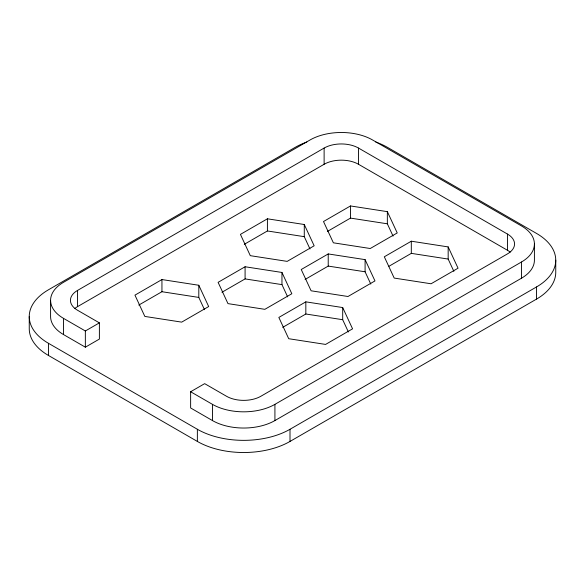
<?xml version="1.0" encoding="UTF-8"?>
<svg xmlns="http://www.w3.org/2000/svg" width="585" height="585" viewBox="0 0 585 585"><rect width="100%" height="100%" fill="white"/><g stroke="black" fill="none" stroke-linecap="round" stroke-linejoin="round"><path stroke-width="0.88" d="M50.588 300.339L50.588 316.551A44.167 25.499 0 0 0 63.524 334.576L85.351 347.183L99.391 339.073L99.391 322.869L77.564 310.269A24.314 14.04 0 0 1 77.564 290.409L324.119 148.063A24.314 14.04 0 0 1 358.51 148.063L507.436 234.051A24.314 14.04 0 0 1 507.436 253.905L260.881 396.25A24.314 14.04 0 0 1 226.49 396.25L204.662 383.65L190.63 391.753L190.63 407.964L212.457 420.564A44.167 25.499 0 0 0 274.921 420.564L521.476 278.219A44.167 25.499 0 0 0 534.412 260.186L534.412 243.974M74.836 308.5A24.314 14.04 0 0 1 77.564 306.62L324.119 164.275A24.314 14.04 0 0 1 358.51 164.275L507.436 250.256A24.314 14.04 0 0 1 510.164 252.135M161.943 279.557L134.952 295.14L144.831 316.426L181.694 322.13L208.684 306.547L198.805 285.261L161.943 279.557L161.943 291.718L138.806 305.07M267.411 218.805L240.428 234.388L250.3 255.674L287.169 261.378L314.16 245.795L304.28 224.508L267.411 218.805L267.411 230.965L244.281 244.318M521.476 278.219L521.476 262.007A44.167 25.499 0 0 0 521.476 225.942L372.543 139.961A44.167 25.499 0 0 0 310.079 139.961L63.524 282.306A44.167 25.499 0 0 0 63.524 318.372L85.351 330.971L99.391 322.869M245.086 266.76L218.103 282.336L227.974 303.622L264.844 309.326L291.827 293.743L281.955 272.456L245.086 266.76L245.086 278.913L221.956 292.266M350.488 205.949L323.498 221.532L333.377 242.812L370.246 248.515L397.23 232.94L387.35 211.653L350.488 205.949L350.488 218.103L327.359 231.463M328.222 253.934L301.238 269.51L311.11 290.796L347.98 296.5L374.97 280.917L365.091 259.63L328.222 253.934L328.222 266.087L305.092 279.44M305.831 301.853L278.84 317.436L288.719 338.715L325.589 344.419L352.572 328.836L342.693 307.556L305.831 301.853L305.831 314.006L282.701 327.366M411.306 241.21L384.316 256.786L394.195 278.072L431.065 283.776L458.048 268.193L448.168 246.914L411.306 241.21L411.306 253.363L388.945 266.277M190.63 391.753L212.457 404.352A44.167 25.499 0 0 0 274.921 404.352L521.476 262.007M306.84 142.038A65.505 37.82 0 0 0 294.994 147.457L48.438 289.802A65.505 37.82 0 0 0 48.438 343.293L197.364 429.273A65.505 37.82 0 0 0 290.006 429.273L536.562 286.928A65.505 37.82 0 0 0 536.562 233.444L387.636 147.457A65.505 37.82 0 0 0 375.782 142.038M29.25 316.551L29.25 328.704A65.505 37.82 0 0 0 48.438 355.446L197.364 441.434A65.505 37.82 0 0 0 290.006 441.434L536.562 299.081A65.505 37.82 0 0 0 555.75 272.339L555.75 260.186M350.488 218.103L387.35 223.806L393.054 236.091M267.411 230.965L304.28 236.669L309.977 248.947M411.306 253.363L448.168 259.067L453.872 271.345M328.222 266.087L365.091 271.791L370.788 284.069M245.086 278.913L281.955 284.617L287.652 296.895M161.943 291.718L198.805 297.421L204.501 309.699M305.831 314.006L342.693 319.71L348.397 331.987M536.562 286.928L536.562 299.081M507.436 234.051L507.436 250.256M448.168 246.914L448.168 259.067M387.35 211.653L387.35 223.806M365.091 259.63L365.091 271.791M358.51 148.063L358.51 164.275M342.693 307.556L342.693 319.71M324.119 148.063L324.119 164.275M304.28 224.508L304.28 236.669M290.006 429.273L290.006 441.434M281.955 272.456L281.955 284.617M274.921 404.352L274.921 420.564M212.457 404.352L212.457 420.564M198.805 285.261L198.805 297.421M197.364 429.273L197.364 441.434M85.351 330.971L85.351 347.183M77.564 290.409L77.564 306.62M63.524 318.372L63.524 334.576M48.438 343.293L48.438 355.446"/></g></svg>
